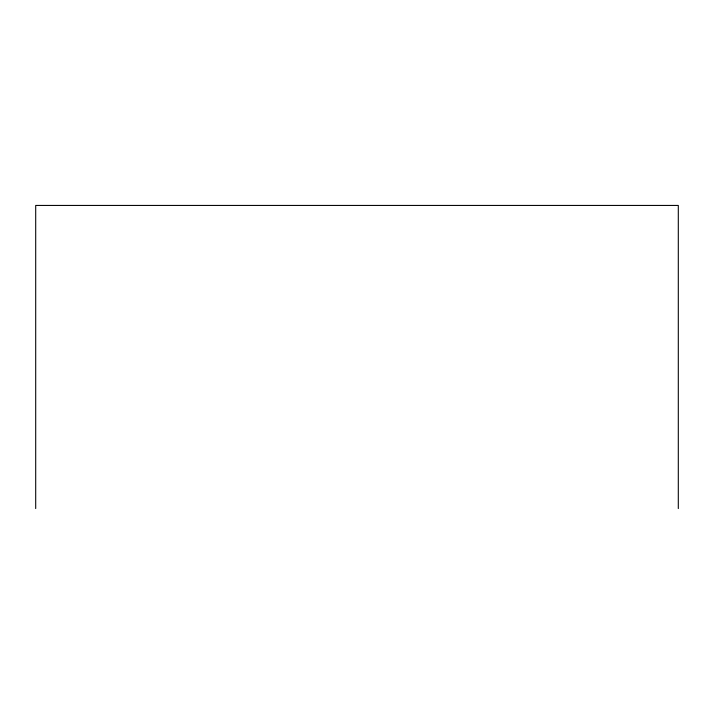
<?xml version="1.0" encoding="UTF-8"?>
<svg xmlns="http://www.w3.org/2000/svg" width="714" height="714" viewBox="0 0 714 714"><rect width="100%" height="100%" fill="white"/><g stroke="black" fill="none" stroke-linecap="round" stroke-linejoin="round"><path stroke-width="1.07" d="M678.3 508.564L678.3 205.436L35.7 205.436L35.7 508.564"/></g></svg>
